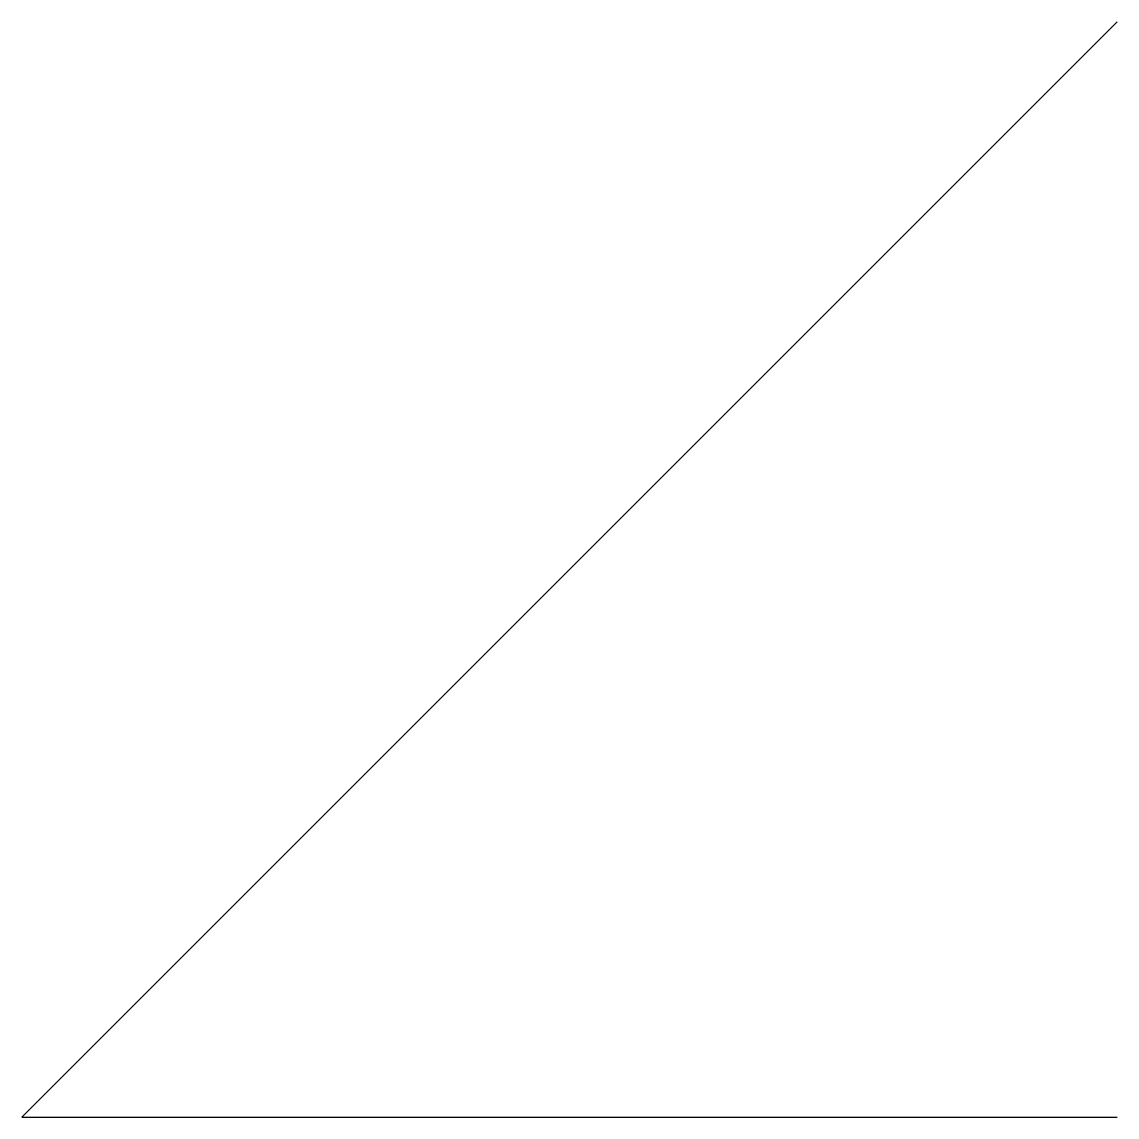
# Model space of a CAD drawing. Header units: millimetres. Extents: x 0 to 1000, y 0 to 1000.
import ezdxf

# ---------------------------------------------------------------- set-up
doc = ezdxf.new("R2010")
doc.units = ezdxf.units.MM

# ---------------------------------------------------------------- blocks, each defined once
blk = doc.blocks.new('REMOTE_ORIGIN', base_point=(1000000, 0))
blk.add_line((0, 0), (1000, 0))

msp = doc.modelspace()

# ---------------------------------------------------------------- linework, layer by layer
msp.add_line((0, 0), (1000, 1000))

# ---------------------------------------------------------------- block references
msp.add_blockref('REMOTE_ORIGIN', (1000000, 0))

doc.saveas('drawing.dxf')
